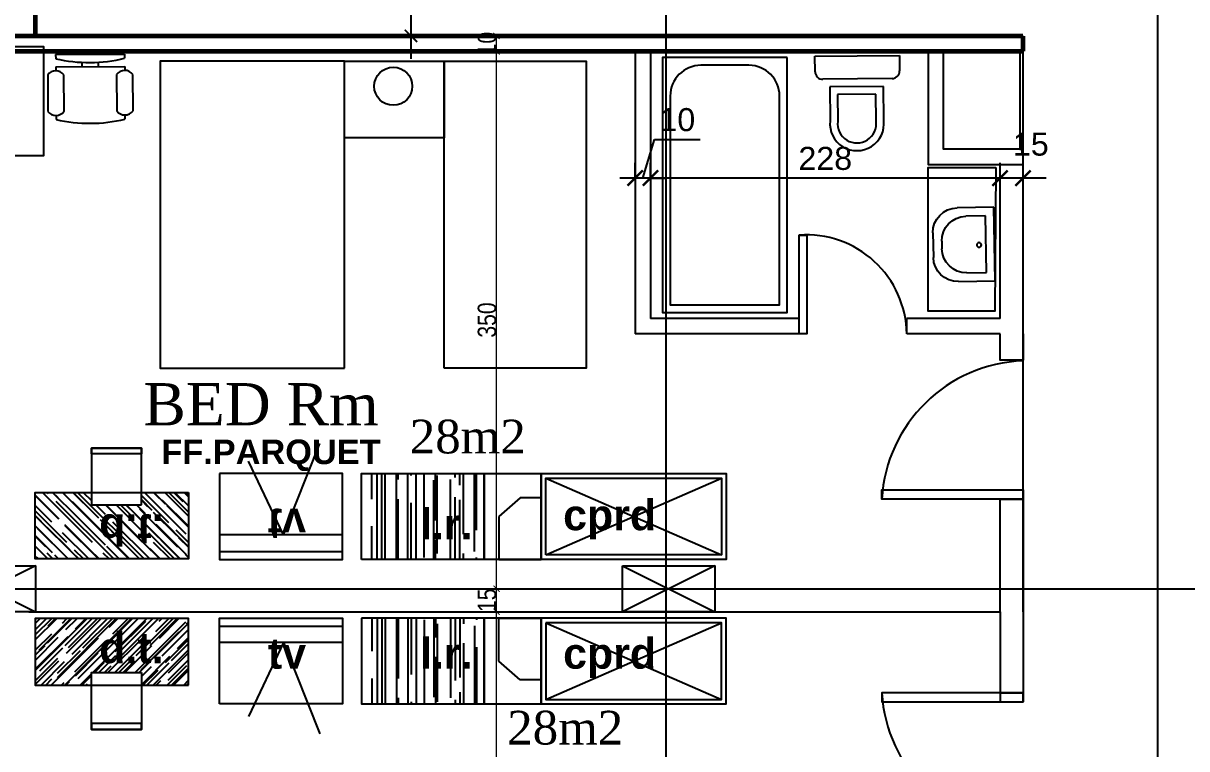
# Model space of a CAD drawing. Extents: x 250879 to 348495, y -51522 to -9360.
# Drawn here: x 283770 to 284528, y -22397 to -21925 of the extents above; entities that cross this region are included whole.
import ezdxf

# ---------------------------------------------------------------- set-up
doc = ezdxf.new("R2010")
doc.units = 0
doc.layers.get('0').update_dxf_attribs({"linetype": 'CONTINUOUS'})
doc.layers.get('DEFPOINTS').update_dxf_attribs({"color": 9, "linetype": 'CONTINUOUS'})
for name, color, linetype in [('AXIS', 1, 'CONTINUOUS'), ('col', 2, 'CONTINUOUS'), ('COLUMN', 5, 'CONTINUOUS'), ('DOOR', 4, 'CONTINUOUS'), ('FURNITURE', 4, 'CONTINUOUS'), ('HATCH', 8, 'CONTINUOUS'), ('TEXT', 3, 'CONTINUOUS'), ('WALL', 7, 'CONTINUOUS'), ('WALL1', 2, 'CONTINUOUS')]:
    doc.layers.add(name, color=color, linetype=linetype)
doc.layers.add('dimention', color=151, linetype='CONTINUOUS', lineweight=13)
doc.styles.get("Standard").update_dxf_attribs({"font": 'sanss___.ttf', "height": 15})
doc.styles.add('style2', font='romantic.ttf', dxfattribs={"height": 50})
doc.styles.add('STYLE4', font='arialbd.ttf', dxfattribs={"height": 0.2})
doc.styles.add('yon', font='ARIALN.TTF')
doc.dimstyles.new('CM', dxfattribs={"dimscale": 0, "dimtxt": 12, "dimasz": 0.4, "dimexe": 50, "dimexo": 1000, "dimgap": 0.03, "dimtad": 1, "dimdec": 0, "dimzin": 0, "dimdsep": 46, "dimtxsty": 'yon', "dimblk": 'Ar thick3', "dimcen": 3, "dimdle": 8, "dimse1": 1, "dimse2": 1, "dimclrd": 8, "dimclre": 8, "dimclrt": 30, "dimadec": 0, "dimazin": 0, "dimtfac": 1, "dimtdec": 0, "dimtix": 1, "dimtmove": 1, "dimatfit": 3, "dimfxl": 50, "dimtolj": 1, "dimtzin": 0, "dimlwd": 9, "dimarcsym": 0})
doc.dimstyles.get("Standard").update_dxf_attribs({"dimtxt": 15, "dimasz": 10, "dimexe": 10, "dimexo": 30, "dimgap": 5, "dimtad": 1, "dimdec": 0, "dimdsep": 46, "dimtxsty": 'Standard', "dimblk1": 'ARCHTICK', "dimblk2": 'ARCHTICK', "dimsah": 1, "dimcen": 2.5, "dimdle": 15, "dimclrd": 3, "dimclre": 3, "dimclrt": 3, "dimazin": 0, "dimtfac": 1, "dimtdec": 0, "dimtmove": 2, "dimatfit": 2, "dimldrblk": 'ARCHTICK', "dimfxl": 1.045499999999997, "dimfxlon": 1, "dimtolj": 1, "dimtzin": 0, "dimarcsym": 0})
doc.dimstyles.new('STANDARD$0', dxfattribs={"dimscale": 0, "dimtxt": 12, "dimasz": 8, "dimexe": 15, "dimexo": 0.0625, "dimgap": 2, "dimtad": 1, "dimdec": 0, "dimzin": 0, "dimdsep": 46, "dimtxsty": 'Standard', "dimblk1": 'ARCHTICK', "dimblk2": 'ARCHTICK', "dimsah": 1, "dimcen": 0.09, "dimdle": 15, "dimclrd": 3, "dimclre": 3, "dimclrt": 3, "dimazin": 0, "dimtfac": 1, "dimtdec": 0, "dimtofl": 0, "dimtmove": 1, "dimatfit": 3, "dimldrblk": 'ARCHTICK', "dimfxl": 1.045499999999997, "dimfxlon": 1, "dimtolj": 1, "dimtzin": 0, "dimarcsym": 0})

# ---------------------------------------------------------------- blocks, each defined once
blk = doc.blocks.new('COLUMN')
at = {"layer": 'AXIS'}
for p, q in [((236924.6994773077, -9644.256519553426), (236984.6994773077, -9674.256519553426)), ((236984.6994773077, -9644.256519553426), (236924.6994773077, -9674.256519553426))]:
    blk.add_line(p, q, dxfattribs=at)
at = {"layer": 'COLUMN'}
blk.add_lwpolyline([(236924.6994773077, -9644.256519553426), (236984.6994773077, -9644.256519553426), (236984.6994773077, -9674.256519553426), (236924.6994773077, -9674.256519553426)], close=True, dxfattribs=at)
blk = doc.blocks.new('_ARCHTICK')
at = {"color": 0, "linetype": 'ByBlock', "const_width": 0.15}
blk.add_lwpolyline([(-0.5, -0.5), (0.5, 0.5)], dxfattribs=at)
blk = doc.blocks.new('*D154')
at = {"layer": 'DEFPOINTS', "color": 0, "linetype": 'Continuous', "transparency": 16777216}
for p in [(284022.854599887, -21712.91525742906), (284022.854599887, -21932.83296429598), (284022.854599887, -21932.83296429598)]:
    blk.add_point(p, dxfattribs=at)
at = {"layer": 'WALL', "color": 3, "linetype": 'Continuous', "lineweight": -2, "transparency": 16777216}
for p, q in [((284022.854599887, -21697.91525742906), (284022.854599887, -21947.83296429598)), ((284022.854599887, -21712.91525742906), (284007.854599887, -21712.91525742906)), ((284022.854599887, -21932.83296429598), (284007.854599887, -21932.83296429598))]:
    blk.add_line(p, q, dxfattribs=at)
at = {"layer": 'WALL', "color": 3, "linetype": 'Continuous', "lineweight": -2, "transparency": 16777216, "xscale": 8, "yscale": 8, "zscale": 8}
for p, rotation in [((284022.854599887, -21712.91525742906), 90), ((284022.854599887, -21932.83296429598), 270)]:
    blk.add_blockref('_ARCHTICK', p, dxfattribs=dict(at, rotation=rotation))
at = {"layer": 'WALL', "color": 3, "linetype": 'Continuous', "transparency": 16777216, "insert": (284013.1282624385, -21822.87411086248), "char_height": 15, "attachment_point": 5, "rotation": 90}
blk.add_mtext('\\A1;220', dxfattribs=at)
blk = doc.blocks.new('HWB')
at = {"layer": 'FURNITURE'}
for p, q in [((-0.5999999999999979, 0), (0, 0)), ((-0.5999999999999979, -0.3), (-0.5999999999999979, 0)), ((0, 0), (0, -0.3)), ((-0.5300000000000012, -0.0700000000000001), (-0.0700000000000003, -0.0700000000000001)), ((-0.5299999999999976, -0.2299999999999999), (-0.5300000000000012, -0.0700000000000001)), ((-0.0700000000000003, -0.0700000000000001), (-0.0700000000000003, -0.23)), ((-0.2699999999999996, -0.43), (-0.3299999999999983, -0.4299999999999999)), ((-0.1999999999999993, -0.5), (-0.3999999999999986, -0.5))]:
    blk.add_line(p, q, dxfattribs=at)
blk.add_circle((-0.3057465459824762, -0.1263234344937352), 0.018766870451285, dxfattribs=at)
for centre, start, end in [((-0.3299999999999983, -0.2299999999999999), 180, 270), ((-0.2699999999999996, -0.23), 270, 0), ((-0.3999999999999986, -0.3), 180, 270), ((-0.1999999999999993, -0.3), 270, 0)]:
    blk.add_arc(centre, 0.2, start, end, dxfattribs=at)
blk = doc.blocks.new('WC')
at = {"layer": 'FURNITURE'}
for p, q in [((0, 0), (0.5500000000000007, 0)), ((3.6e-15, -0.1), (0, 0)), ((0.5500000000000007, 0), (0.5500000000000043, -0.1)), ((0.5000000000000036, -0.15), (0.0500000000000043, -0.15)), ((0.0936863190779427, -0.2), (0.0936863190779427, -0.4221003212595088)), ((0.4436863190779441, -0.2), (0.0936863190779427, -0.2)), ((0.4436863190779441, -0.4221003212595664), (0.4436863190779441, -0.2)), ((0.1436863190779434, -0.25), (0.1436863190779398, -0.424999999999541)), ((0.3936863190779469, -0.25), (0.1436863190779434, -0.25)), ((0.3936863190779505, -0.4249999999996228), (0.3936863190779469, -0.25))]:
    blk.add_line(p, q, dxfattribs=at)
for centre, radius, start, end in [((0.0500000000000043, -0.1), 0.05, 180, 270), ((0.5000000000000036, -0.1), 0.05, 270, 0), ((0.2686863190779398, -0.440885276755189), 0.1760053253540855, 173.8731819763697, 6.126818023611337), ((0.2686863190779398, -0.440885276755189), 0.1260053253540855, 172.7575472510479, 7.242452748914515)]:
    blk.add_arc(centre, radius, start, end, dxfattribs=at)
blk = doc.blocks.new('*D155')
at = {"layer": 'DEFPOINTS', "color": 0, "linetype": 'ByBlock', "ltscale": 3, "transparency": 16777216}
for p in [(284406.3278670262, -22025.40338514934), (284406.3278670262, -22042.99915666235), (284421.3278670262, -22041.02906660226)]:
    blk.add_point(p, dxfattribs=at)
at = {"layer": 'WALL1', "color": 3, "linetype": 'ByBlock', "lineweight": -2, "ltscale": 3, "transparency": 16777216}
for p, q in [((284406.3278670262, -22025.40338514934), (284406.3278670262, -22015.40338514934)), ((284421.3278670262, -22025.40338514934), (284421.3278670262, -22015.40338514934)), ((284436.3278670262, -22025.40338514934), (284391.3278670262, -22025.40338514934))]:
    blk.add_line(p, q, dxfattribs=at)
at = {"layer": 'WALL1', "color": 3, "linetype": 'ByBlock', "lineweight": -2, "ltscale": 3, "transparency": 16777216, "xscale": 10, "yscale": 10, "zscale": 10, "rotation": 180}
blk.add_blockref('_ARCHTICK', (284406.3278670262, -22025.40338514934), dxfattribs=at)
at = {"layer": 'WALL1', "color": 3, "linetype": 'ByBlock', "lineweight": -2, "ltscale": 3, "transparency": 16777216, "xscale": 10, "yscale": 10, "zscale": 10}
blk.add_blockref('_ARCHTICK', (284421.3278670262, -22025.40338514934), dxfattribs=at)
at = {"layer": 'WALL1', "color": 3, "linetype": 'ByBlock', "ltscale": 3, "transparency": 16777216, "insert": (284426.3957682608, -22003.38514472372), "char_height": 15, "attachment_point": 5}
blk.add_mtext('\\A1;15', dxfattribs=at)
blk = doc.blocks.new('*D156')
at = {"layer": 'DEFPOINTS', "color": 0, "linetype": 'ByBlock', "ltscale": 3, "transparency": 16777216}
for p in [(284178.8047451787, -22025.40338514934), (284178.8047451787, -22048.09060700479), (284406.3278670262, -22042.99915666235)]:
    blk.add_point(p, dxfattribs=at)
at = {"layer": 'WALL1', "color": 3, "linetype": 'ByBlock', "lineweight": -2, "ltscale": 3, "transparency": 16777216}
for p, q in [((284178.8047451787, -22025.40338514934), (284178.8047451787, -22015.40338514934)), ((284406.3278670262, -22025.40338514934), (284406.3278670262, -22015.40338514934)), ((284421.3278670262, -22025.40338514934), (284163.8047451787, -22025.40338514934))]:
    blk.add_line(p, q, dxfattribs=at)
at = {"layer": 'WALL1', "color": 3, "linetype": 'ByBlock', "lineweight": -2, "ltscale": 3, "transparency": 16777216, "xscale": 10, "yscale": 10, "zscale": 10, "rotation": 180}
blk.add_blockref('_ARCHTICK', (284178.8047451787, -22025.40338514934), dxfattribs=at)
at = {"layer": 'WALL1', "color": 3, "linetype": 'ByBlock', "lineweight": -2, "ltscale": 3, "transparency": 16777216, "xscale": 10, "yscale": 10, "zscale": 10}
blk.add_blockref('_ARCHTICK', (284406.3278670262, -22025.40338514934), dxfattribs=at)
at = {"layer": 'WALL1', "color": 3, "linetype": 'ByBlock', "ltscale": 3, "transparency": 16777216, "insert": (284292.5663061024, -22012.67704770078), "char_height": 15, "attachment_point": 5}
blk.add_mtext('\\A1;228', dxfattribs=at)
blk = doc.blocks.new('*D157')
at = {"layer": 'DEFPOINTS', "color": 0, "linetype": 'ByBlock', "ltscale": 3, "transparency": 16777216}
for p in [(284168.8047451787, -22025.40338514934), (284168.8047451787, -22048.09060700479), (284178.8047451787, -22048.09060700479)]:
    blk.add_point(p, dxfattribs=at)
at = {"layer": 'WALL1', "color": 3, "linetype": 'ByBlock', "lineweight": -2, "ltscale": 3, "transparency": 16777216}
for p, q in [((284173.8047451787, -22025.40338514934), (284181.3726464132, -22000.17704770078)), ((284181.3726464132, -22000.17704770078), (284211.1463089646, -22000.17704770078)), ((284168.8047451787, -22025.40338514934), (284168.8047451787, -22015.40338514934)), ((284178.8047451787, -22025.40338514934), (284178.8047451787, -22015.40338514934)), ((284168.8047451787, -22025.40338514934), (284158.8047451787, -22025.40338514934)), ((284178.8047451787, -22025.40338514934), (284168.8047451787, -22025.40338514934)), ((284178.8047451787, -22025.40338514934), (284168.8047451787, -22025.40338514934)), ((284178.8047451787, -22025.40338514934), (284188.8047451787, -22025.40338514934))]:
    blk.add_line(p, q, dxfattribs=at)
at = {"layer": 'WALL1', "color": 3, "linetype": 'ByBlock', "lineweight": -2, "ltscale": 3, "transparency": 16777216, "xscale": 10, "yscale": 10, "zscale": 10}
blk.add_blockref('_ARCHTICK', (284168.8047451787, -22025.40338514934), dxfattribs=at)
at = {"layer": 'WALL1', "color": 3, "linetype": 'ByBlock', "lineweight": -2, "ltscale": 3, "transparency": 16777216, "xscale": 10, "yscale": 10, "zscale": 10, "rotation": 180}
blk.add_blockref('_ARCHTICK', (284178.8047451787, -22025.40338514934), dxfattribs=at)
at = {"layer": 'WALL1', "color": 3, "linetype": 'ByBlock', "ltscale": 3, "transparency": 16777216, "insert": (284196.2594776889, -21987.45071025223), "char_height": 15, "attachment_point": 5}
blk.add_mtext('\\A1;10', dxfattribs=at)
blk = doc.blocks.new('tv2')
at = {"layer": 'DOOR'}
for q in [(-170830.8730901755, 60583.73463006303), (-170842.3162486595, 60537.49184714095)]:
    blk.add_line((-170890.4001446274, 60560.21010012861), q, dxfattribs=at)
for points in [[(-170850.3606211175, 60518.61279800006), (-170906.279004103, 60518.61279800006), (-170906.279004103, 60598.6127980001), (-170850.3606211175, 60598.6127980001)], [(-170901.0948326223, 60598.6127980001), (-170890.4001446274, 60598.6127980001), (-170890.4001446274, 60518.61279800006), (-170901.0948326223, 60518.61279800006)]]:
    blk.add_lwpolyline(points, close=True, dxfattribs=at)
at = {"layer": 'DOOR', "insert": (-170893.3259446069, 60550.01146058366), "char_height": 20, "width": 203.81837, "attachment_point": 1, "rotation": 90, "style": 'STYLE4'}
blk.add_mtext('tv', dxfattribs=at)
blk = doc.blocks.new('dt')
at = {"layer": 'DOOR'}
h = blk.add_hatch(dxfattribs=at)
h.set_pattern_fill('AR-RROOF', color=256, scale=7, angle=135, style=0)
h.set_pattern_definition([(135, (-170902.4103645292, 60623.41110139574), (-15.83919189857866, 5.939696961967001), [105, -14, 35, -7]), (135, (-170911.4684023963, 60627.51939179443), (-1.633416664540926, -11.53291160115259), [21, -2.31, 42, -5.25]), (135, (-170909.0925236115, 60621.67868978184), (-29.05501763895524, 22.42235603142542), [56, -9.799999999999997, 28, -7])])
h.paths.add_polyline_path([(-170859.0547791331, 60723.16194796302), (-170902.4103645292, 60723.16194796302), (-170902.4103645292, 60623.41110139574), (-170859.0547791331, 60623.41110139574), (-170859.0547791331, 60659.94951916576), (-170867.2211337512, 60659.94951916576), (-170867.2211337512, 60692.50292349419), (-170859.0547791331, 60692.50292349418)])
h.paths.add_polyline_path([(-170898.325944607, 60660.07543142285), (-170898.325944607, 60705.13460302048), (-170867.675057033, 60705.13460302048), (-170867.675057033, 60660.07543142285)], flags=24)
for points in [[(-170859.0547791331, 60723.16194796302), (-170902.4103645292, 60723.16194796302), (-170902.4103645292, 60623.41110139572), (-170859.0547791331, 60623.41110139572)], [(-170867.2211337512, 60692.50292349418), (-170830.1494684928, 60692.50292349418), (-170830.1494684928, 60659.94951916573), (-170867.2211337512, 60659.94951916576)], [(-170830.1494684928, 60692.50292349418), (-170833.9485897324, 60692.50292349418), (-170833.9485897324, 60659.94951916573), (-170830.1494684928, 60659.94951916573)]]:
    blk.add_lwpolyline(points, close=True, dxfattribs=at)
at = {"layer": 'DOOR', "insert": (-170893.3259446069, 60665.07543142285), "char_height": 20, "width": 203.81837, "attachment_point": 1, "rotation": 90, "style": 'STYLE4'}
blk.add_mtext('d.t.', dxfattribs=at)
blk = doc.blocks.new('cp')
at = {"layer": 'DOOR'}
blk.add_line((286410.025166639, -20595.13919388858), (286397.7840280083, -20608.89759618926), dxfattribs=at)
blk.add_lwpolyline([(286425.760688785, -20581.38079158789), (286369.8423057997, -20581.38079158789), (286369.8423057997, -20618.63079219078), (286425.760688785, -20618.63079219078)], close=True, dxfattribs=at)
blk.add_lwpolyline([(286397.7840280083, -20608.89759618926), (286369.8423057997, -20608.89759618926), (286369.8423057997, -20581.38079158789), (286410.025166639, -20581.38079158789), (286410.025166639, -20595.13919388858)], dxfattribs=at)
blk = doc.blocks.new('Chair - Desk')
at = {"linetype": 'Continuous'}
for p, q in [((-8.5, 0), (-8.5, -1)), ((-8.5, 0), (8.5, 0)), ((8.5, 0), (8.5, -1)), ((-2, -3), (-2, -1.93549999999999)), ((2, -1.957599999999985), (2, -3)), ((-10.5, -5), (-10.5, -14)), ((-8.5, -3), (-8.5, -4)), ((-8.5, -3), (8.5, -3)), ((-6.5, -14), (-6.5, -5)), ((6.5, -5), (6.5, -14)), ((8.5, -3), (8.5, -4)), ((10.5, -14), (10.5, -5)), ((-8.5, -15), (-8.5, -16)), ((8.5, -15), (8.5, -16))]:
    blk.add_line(p, q, dxfattribs=at)
for centre, radius, start, end in [((0, 34.625), 36.62500000000001, 256.5803000000073, 283.4196999999925), ((-8.5, -6.5), 2.500000000004026, 36.86990000005867, 143.1300999999429), ((8.5, -6.5), 2.500000000004026, 36.86990000005867, 143.1300999999429), ((-8.5, -12.5), 2.500000000004117, 216.8699000000571, 323.1300999999414), ((8.5, -12.5), 2.500000000004117, 216.8699000000571, 323.1300999999414), ((0, 19.625), 36.62500000000001, 256.5803000000073, 283.4196999999925)]:
    blk.add_arc(centre, radius, start, end, dxfattribs=at)
blk = doc.blocks.new('Ar thick3')
at = {"layer": 'dimention'}
blk.add_line((0, 16.22270537386066), (0, -16.22270537385884), dxfattribs=at)
at = {"layer": 'dimention', "const_width": 1.5}
blk.add_lwpolyline([(-5, -5.099295543877815), (5, 4.900704456122184)], dxfattribs=at)
blk = doc.blocks.new('*D1596')
at = {"layer": 'DEFPOINTS', "color": 0, "linetype": 'Continuous', "transparency": 16777216}
for p in [(284078.5503173784, -22307.83296429612), (284078.5503173784, -22307.83296429612), (284078.5503173784, -22677.99755056208)]:
    blk.add_point(p, dxfattribs=at)
at = {"layer": 'WALL', "color": 8, "linetype": 'Continuous', "lineweight": 9, "transparency": 16777216}
blk.add_line((284078.5503173784, -22677.59755056208), (284078.5503173784, -22308.23296429612), dxfattribs=at)
at = {"layer": 'WALL', "color": 8, "linetype": 'Continuous', "lineweight": 9, "transparency": 16777216, "xscale": 0.4, "yscale": 0.4, "zscale": 0.4}
for p, rotation in [((284078.5503173784, -22307.83296429612), 90), ((284078.5503173784, -22677.99755056208), 270)]:
    blk.add_blockref('Ar thick3', p, dxfattribs=dict(at, rotation=rotation))
at = {"layer": 'WALL', "color": 30, "linetype": 'Continuous', "transparency": 16777216, "insert": (284072.3934415257, -22492.91525742906), "char_height": 12, "attachment_point": 5, "rotation": 90, "style": 'yon'}
blk.add_mtext('\\A1;370', dxfattribs=at)
blk = doc.blocks.new('*D1597')
at = {"layer": 'DEFPOINTS', "color": 0, "linetype": 'Continuous', "transparency": 16777216}
for p in [(284078.5503173784, -22292.83296429612), (284078.5503173784, -22292.83296429612), (284078.5503173784, -22307.83296429612)]:
    blk.add_point(p, dxfattribs=at)
at = {"layer": 'WALL', "color": 8, "linetype": 'Continuous', "lineweight": 9, "transparency": 16777216}
blk.add_line((284078.5503173784, -22307.43296429612), (284078.5503173784, -22293.23296429612), dxfattribs=at)
at = {"layer": 'WALL', "color": 8, "linetype": 'Continuous', "lineweight": 9, "transparency": 16777216, "xscale": 0.4, "yscale": 0.4, "zscale": 0.4}
for p, rotation in [((284078.5503173784, -22292.83296429612), 90), ((284078.5503173784, -22307.83296429612), 270)]:
    blk.add_blockref('Ar thick3', p, dxfattribs=dict(at, rotation=rotation))
at = {"layer": 'WALL', "color": 30, "linetype": 'Continuous', "transparency": 16777216, "insert": (284072.3934415257, -22300.33296429607), "char_height": 12, "attachment_point": 5, "rotation": 90, "style": 'yon'}
blk.add_mtext('\\A1;15', dxfattribs=at)
blk = doc.blocks.new('*D1598')
at = {"layer": 'DEFPOINTS', "color": 0, "linetype": 'Continuous', "transparency": 16777216}
for p in [(284046.3278670261, -21942.83296429598), (284078.5503173784, -21942.83296429598), (284078.5503173784, -22292.83296429612)]:
    blk.add_point(p, dxfattribs=at)
at = {"layer": 'WALL', "color": 8, "linetype": 'Continuous', "lineweight": 9, "transparency": 16777216}
blk.add_line((284078.5503173784, -22292.43296429612), (284078.5503173784, -21943.23296429598), dxfattribs=at)
at = {"layer": 'WALL', "color": 8, "linetype": 'Continuous', "lineweight": 9, "transparency": 16777216, "xscale": 0.4, "yscale": 0.4, "zscale": 0.4}
for p, rotation in [((284078.5503173784, -21942.83296429598), 90), ((284078.5503173784, -22292.83296429612), 270)]:
    blk.add_blockref('Ar thick3', p, dxfattribs=dict(at, rotation=rotation))
at = {"layer": 'WALL', "color": 30, "linetype": 'Continuous', "transparency": 16777216, "insert": (284072.3934415257, -22117.83296429601), "char_height": 12, "attachment_point": 5, "rotation": 90, "style": 'yon'}
blk.add_mtext('\\A1;350', dxfattribs=at)
blk = doc.blocks.new('*D1599')
at = {"layer": 'DEFPOINTS', "color": 0, "linetype": 'Continuous', "transparency": 16777216}
for p in [(284052.3551521103, -21932.83296429598), (284078.5503173784, -21932.83296429598), (284046.3278670261, -21942.83296429598)]:
    blk.add_point(p, dxfattribs=at)
at = {"layer": 'WALL', "color": 8, "linetype": 'Continuous', "lineweight": 9, "transparency": 16777216}
for p, q in [((284078.5503173784, -21932.43296429598), (284078.5503173784, -21932.03296429598)), ((284078.5503173784, -21942.83296429598), (284078.5503173784, -21932.83296429598)), ((284078.5503173784, -21943.23296429598), (284078.5503173784, -21943.63296429598))]:
    blk.add_line(p, q, dxfattribs=at)
at = {"layer": 'WALL', "color": 8, "linetype": 'Continuous', "lineweight": 9, "transparency": 16777216, "xscale": 0.4, "yscale": 0.4, "zscale": 0.4}
for p, rotation in [((284078.5503173784, -21932.83296429598), 270), ((284078.5503173784, -21942.83296429598), 90)]:
    blk.add_blockref('Ar thick3', p, dxfattribs=dict(at, rotation=rotation))
at = {"layer": 'WALL', "color": 30, "linetype": 'Continuous', "transparency": 16777216, "insert": (284072.3934415257, -21937.83296429594), "char_height": 12, "attachment_point": 5, "rotation": 90, "style": 'yon'}
blk.add_mtext('\\A1;10', dxfattribs=at)

msp = doc.modelspace()

# ---------------------------------------------------------------- hatches: boundary and pattern name
at = {"layer": 'AXIS'}
h = msp.add_hatch(dxfattribs=at)
h.set_pattern_fill('AR-RROOF', color=256, scale=0.5, angle=-90.00000000000001, style=0)
h.set_pattern_definition([(90, (304689.0451991985, -308643.5489245759), (12.69999999999999, 27.94), [190.5, -25.4, 63.5, -12.7]), (90, (304695.3951991985, -308626.6579245758), (16.891, -12.7), [38.1, -4.191, 76.2, -9.525]), (90, (304699.8401991985, -308637.1989245759), (8.508999999999988, 66.04), [101.6, -17.78, 50.8, -12.7])])
h.paths.add_polyline_path([(284070.4144070077, -22217.78823579088), (284070.4144070077, -22273.70661877622), (283990.7284345584, -22273.70661877622), (283990.7284345584, -22217.78823579088)])
h = msp.add_hatch(dxfattribs=at)
h.set_pattern_fill('AR-RROOF', color=256, scale=0.5, angle=-90.00000000000001, style=0)
h.set_pattern_definition([(270, (304689.0451991985, 264057.8829959836), (12.69999999999999, -27.94), [190.5, -25.4, 63.5, -12.7]), (270, (304695.3951991985, 264040.9919959836), (16.891, 12.7), [38.1, -4.191, 76.2, -9.525]), (270, (304699.8401991985, 264051.5329959837), (8.508999999999988, -66.04), [101.6, -17.78, 50.8, -12.7])])
h.paths.add_polyline_path([(284070.4144070077, -22367.87769280135), (284070.4144070077, -22311.95930981601), (283990.7284345584, -22311.95930981601), (283990.7284345584, -22367.87769280135)])

# ---------------------------------------------------------------- linework, layer by layer
for p, q in [((284188.8047451786, -19817.07691913157), (284188.8047451786, -23531.69156735711)), ((284508.9642068179, -23682.84522527471), (284508.9642068179, -19814.9006508647)), ((283384.9780852359, -22292.8329642961), (285730.3453725743, -22292.8329642961))]:
    msp.add_line(p, q, dxfattribs=at)
at = {"layer": 'DOOR'}
for p, q in [((284110.6644076106, -22220.788235791), (284225.0574109679, -22270.70661877622)), ((284110.6644076106, -22270.70661877622), (284225.0574109679, -22220.788235791)), ((284110.6644076106, -22364.87769280124), (284225.0574109679, -22314.95930981601)), ((284110.6644076106, -22314.95930981601), (284225.0574109679, -22364.87769280124))]:
    msp.add_line(p, q, dxfattribs=at)
for points in [[(283990.7284345584, -22273.70661877622), (283990.7284345584, -22217.78823579088), (284070.4144070077, -22217.78823579088), (284070.4144070077, -22273.70661877622)], [(284107.6644076106, -22273.70661877622), (284107.6644076106, -22217.78823579088), (284228.0574109679, -22217.78823579088), (284228.0574109679, -22273.70661877622)], [(284110.6644076106, -22270.70661877622), (284110.6644076106, -22220.788235791), (284225.0574109679, -22220.788235791), (284225.0574109679, -22270.70661877622)], [(283990.7284345584, -22311.95930981601), (283990.7284345584, -22367.87769280135), (284070.4144070077, -22367.87769280135), (284070.4144070077, -22311.95930981601)], [(284107.6644076106, -22311.95930981601), (284107.6644076106, -22367.87769280135), (284228.0574109679, -22367.87769280135), (284228.0574109679, -22311.95930981601)], [(284110.6644076106, -22314.95930981601), (284110.6644076106, -22364.87769280124), (284225.0574109679, -22364.87769280124), (284225.0574109679, -22314.95930981601)]]:
    msp.add_lwpolyline(points, close=True, dxfattribs=at)
at = {"layer": 'FURNITURE'}
for p, q in [((284406.3278670262, -22126.87685968642), (284401.327867026, -22126.87685968642)), ((284406.3278670262, -22126.87685968642), (284401.327867026, -22126.87685968642)), ((284406.3278670262, -22126.87685968642), (284401.327867026, -22126.87685968642)), ((284421.3278670259, -22234.45463430279), (284329.3645160738, -22234.45463430279)), ((284421.3278670261, -22360.55093340276), (284329.364516074, -22360.55093340276))]:
    msp.add_line(p, q, dxfattribs=at)
for points in [[(284421.3278670261, -22006.60963372659), (284421.3278670261, -21932.83296429579)], [(284419.3278670261, -21942.83296429579), (284419.3278670261, -22006.60963372659), (284421.3278670261, -22006.60963372659)]]:
    msp.add_lwpolyline(points, dxfattribs=at)
for points in [[(283709.0147210665, -22010.70123207749), (283783.9561489519, -22010.70123207749), (283783.9561489519, -21939.82596639159), (283709.0147210665, -21939.82596639159)], [(284267.8476968496, -21946.97676143263), (284186.6397719001, -21946.97676143263), (284186.6397719001, -22112.98293756507), (284267.8476968496, -22112.98293756507)]]:
    msp.add_lwpolyline(points, close=True, dxfattribs=at)
at = {"layer": 'FURNITURE', "linetype": 'Continuous'}
for points in [[(283979.4968751427, -22149.23655234216), (283979.4968751427, -21949.23655234216), (283859.4968751427, -21949.23655234216), (283859.4968751427, -22149.23655234216), (283979.4968751427, -22149.23655234216)], [(283979.4968751427, -21949.23655234216), (284044.4968751427, -21949.23655234216), (284044.4968751427, -21999.23655234216), (283979.4968751427, -21999.23655234216), (283979.4968751427, -21949.23655234216)], [(284044.4968751427, -22149.23655234216), (284044.4968751427, -21949.23655234216), (284136.9052498737, -21949.23655234216), (284136.9052498737, -22149.23655234216), (284044.4968751427, -22149.23655234216)]]:
    msp.add_lwpolyline(points, dxfattribs=at)
at = {"layer": 'FURNITURE'}
msp.add_lwpolyline([(284242.8476968496, -21951.97676143263), (284211.6397719001, -21951.97676143263, 0.414213562373095), (284191.6397719001, -21971.97676143263), (284191.6397719001, -22107.98293756507), (284262.8476968496, -22107.98293756507), (284262.8476968496, -21971.97676143263, 0.414213562373095)], format="xyb", close=True, dxfattribs=at)
at = {"layer": 'FURNITURE', "linetype": 'Continuous'}
msp.add_lwpolyline([(284403.5076674133, -22018.44548479881), (284402.8600338164, -22111.99018940493), (284359.6571742722, -22111.99018940493), (284359.5017537969, -22018.44548479884)], close=True, dxfattribs=at)
at = {"layer": 'FURNITURE', "linetype": 'Continuous', "flags": 128}
msp.add_lwpolyline([(284275.5987658101, -22126.87685968642), (284275.5987658101, -22062.57154261583), (284280.5987658101, -22062.57154261583), (284280.5987658101, -22126.87685968642), (284275.5987658101, -22126.87685968642)], dxfattribs=at)
at = {"layer": 'FURNITURE', "flags": 128}
for points in [[(284421.327867026, -22234.45463430279), (284329.3645160738, -22234.45463430279), (284329.3645160738, -22228.45463430276), (284421.3278670259, -22228.45463430279), (284421.3278670259, -22234.45463430279)], [(284421.3278670261, -22360.55093340276), (284329.364516074, -22360.55093340276), (284329.364516074, -22366.55093340279), (284421.3278670261, -22366.55093340276), (284421.3278670261, -22360.55093340276)]]:
    msp.add_lwpolyline(points, dxfattribs=at)
at = {"layer": 'FURNITURE', "linetype": 'Continuous'}
for centre in [(284280.2674874733, -22127.74152507234), (284280.2674874733, -22127.74152507234), (284280.2674874732, -22127.74152507234)]:
    msp.add_arc(centre, 65.33700004860707, 0.7582705585441697, 94.09762019348399, dxfattribs=at)
at = {"layer": 'FURNITURE'}
for centre, start, end in [((284424.8087351744, -22239.99620383981), 92.08653554906097, 176.6770906690321), ((284424.8087351746, -22355.00936386574), 183.3229093310961, 267.9134644492704)]:
    msp.add_arc(centre, 95.6049577828679, start, end, dxfattribs=at)
at = {"layer": 'HATCH', "linetype": 'ByBlock', "ltscale": 3}
for p, q in [((284421.327867026, -22307.8329642961), (284421.327867026, -22126.8768596864)), ((283778.3278670261, -22292.83296429612), (284190.6005466097, -22292.8329642961))]:
    msp.add_line(p, q, dxfattribs=at)
at = {"layer": 'HATCH', "color": 2, "linetype": 'ByBlock', "ltscale": 3}
msp.add_circle((284011.3417838749, -21965.60127874668), 12.39140320860242, dxfattribs=at)
at = {"layer": 'WALL', "ltscale": 3}
for p, q in [((284421.3278670262, -22126.8768596864), (284421.3278670262, -21932.83296429579)), ((284421.3278670262, -22111.87685968642), (284421.3278670262, -21932.83296429579)), ((284168.8047451787, -21942.83296429592), (284168.8047451787, -22126.87685968642)), ((284178.8047451787, -21942.83296429591), (284178.8047451787, -22116.87685968645)), ((284406.3278670262, -22116.87685968642), (284406.3278670262, -22016.60963372659)), ((284406.3278670262, -22116.87685968642), (284406.3278670262, -22018.44548479881)), ((284275.59876581, -22126.8768596864), (284275.59876581, -22111.8768596864)), ((284275.59876581, -22126.8768596864), (284275.59876581, -22111.8768596864)), ((284275.59876581, -22126.8768596864), (284275.59876581, -22111.8768596864)), ((284275.5987658101, -22116.87685968642), (284178.8047451787, -22116.87685968645)), ((284406.3278670262, -22116.87685968642), (284345.59876581, -22116.87685968642)), ((284275.5987658101, -22126.87685968642), (284168.8047451787, -22126.87685968642)), ((284406.3278670263, -22126.87685968642), (284345.59876581, -22126.87685968642)), ((284421.3278670261, -22292.83296429613), (284421.3278670262, -22216.87685968642)), ((284406.3278670261, -22292.83296429613), (284406.3278670262, -22234.45463430279)), ((284406.3278670261, -22234.45463430279), (284421.3278670259, -22234.45463430279)), ((283778.3278670261, -22292.83296429612), (284163.8047451786, -22292.83296429612)), ((283778.3278670261, -22292.83296429612), (284160.6005466097, -22292.83296429612)), ((284220.6005466097, -22292.83296429612), (284406.3278670261, -22292.83296429612)), ((284421.3278670261, -22292.83296429612), (284421.3278670261, -22366.55093340276)), ((284421.3278670261, -22292.83296429612), (284421.3278670261, -22366.55093340276)), ((283774.0551874426, -22307.83296429612), (284406.3278670262, -22307.83296429612)), ((284406.3278670261, -22307.83296429612), (284406.3278670261, -22366.55093340277)), ((284406.3278670261, -22307.83296429612), (284406.3278670261, -22366.55093340277)), ((284406.3278670264, -22360.55093340276), (284421.3278670261, -22360.55093340276))]:
    msp.add_line(p, q, dxfattribs=at)
at = {"layer": 'WALL', "linetype": 'Continuous'}
for p, q in [((284345.59876581, -22126.87685968642), (284345.59876581, -22116.87685968642)), ((284406.3278670262, -22126.87685968642), (284401.327867026, -22126.87685968642)), ((284406.3278670262, -22126.87685968642), (284401.327867026, -22126.87685968642)), ((284406.3278670262, -22126.87685968642), (284401.327867026, -22126.87685968642)), ((284406.3278670262, -22126.87685968642), (284401.327867026, -22126.87685968642))]:
    msp.add_line(p, q, dxfattribs=at)
at = {"layer": 'WALL', "linetype": 'Continuous', "ltscale": 3}
for p, q in [((284421.3278670262, -22292.83296429612), (284421.3278670262, -22307.83296429612)), ((284421.3278670262, -22292.8329642961), (284421.3278670262, -22366.55093340276)), ((284406.3278670261, -22307.83296429612), (284406.3278670262, -22366.55093340277))]:
    msp.add_line(p, q, dxfattribs=at)
at = {"layer": 'WALL', "linetype": 'Continuous', "const_width": 3}
for points in [[(283778.3278670263, -21907.8329642961), (283778.3278670263, -21932.8329642961)], [(283671.3278670261, -21932.83296429618), (284421.3278670262, -21932.83296429579)], [(284421.3278670261, -21932.83296429579), (284421.3278670261, -21942.83296429579)], [(283671.3278670261, -21942.83296429618), (284421.3278670262, -21942.83296429579)]]:
    msp.add_lwpolyline(points, dxfattribs=at)
at = {"layer": 'WALL', "ltscale": 3}
msp.add_lwpolyline([(284359.5298555527, -21942.83296429582), (284359.5298555527, -22016.60963372659), (284421.3278670261, -22016.60963372659), (284421.3278670261, -22006.60963372659), (284369.5017537969, -22006.60963372659), (284369.5017537969, -21942.83296429581)], dxfattribs=at)
at = {"layer": 'WALL', "linetype": 'Continuous'}
for points in [[(284421.327867026, -22126.87685968642), (284421.327867026, -22144.03737966216), (284406.3278670261, -22144.03737966216), (284406.3278670261, -22126.87685968642)], [(284406.3278670262, -22307.83296429612), (284406.3278670261, -22234.45463430279), (284421.327867026, -22234.45463430279), (284421.3278670262, -22307.83296429612)]]:
    msp.add_lwpolyline(points, dxfattribs=at)

# ---------------------------------------------------------------- block references
at = {"layer": 'col', "xscale": -1, "rotation": 270}
for name, p in [('tv2', (223379.6992199522, 148632.5723853266)), ('dt', (223154.8359084931, 148628.9582756073))]:
    msp.add_blockref(name, p, dxfattribs=at)
at = {"layer": 'col', "rotation": 270}
for name, p in [('dt', (223154.8359084931, -193214.6242041995)), ('tv2', (223379.6992199522, -193218.2383139188))]:
    msp.add_blockref(name, p, dxfattribs=at)
at = {"layer": 'FURNITURE'}
for name, p, xscale, yscale, zscale, rotation in [('Chair - Desk', (283813.9864176958, -21944.86054292656), 2.640000000006175, 2.640000000006175, 2.640000000006175, 0.356231315168495), ('WC', (284285.8822433748, -21946.11019996789), 99.99999999999223, 99.99999999999223, 99.99999999999223, 0.5476615298056213), ('HWB', (284402.3226388416, -22044.30946372473), -79.99999999999659, 80, 80, 271.1202653578057)]:
    msp.add_blockref(name, p, dxfattribs=dict(at, xscale=xscale, yscale=yscale, zscale=zscale, rotation=rotation))
at = {"layer": 'WALL', "linetype": 'Continuous', "xscale": -1, "rotation": 270}
msp.add_blockref('cp', (304689.0451991985, -308643.5489245759), dxfattribs=at)
at = {"layer": 'WALL', "linetype": 'Continuous'}
for p in [(46793.62838971848, -12633.57644474268), (47235.901069302, -12633.57644474268)]:
    msp.add_blockref('COLUMN', p, dxfattribs=at)
at = {"layer": 'WALL', "linetype": 'Continuous', "rotation": 270}
msp.add_blockref('cp', (304689.0451991985, 264057.8829959836), dxfattribs=at)

# ---------------------------------------------------------------- texts
at = {"layer": 'DOOR', "char_height": 20, "width": 203.81837, "style": 'STYLE4'}
for s, insert, attachment_point in [('cprd', (284182.4516360612, -22260.75355928027), 9), ('l.r.', (284062.8863542029, -22260.75355928027), 9), ('l.r.', (284062.8863542029, -22324.91236931196), 3), ('cprd', (284182.4516360612, -22324.91236931196), 3)]:
    msp.add_mtext(s, dxfattribs=dict(at, insert=insert, attachment_point=attachment_point))
at = {"layer": 'TEXT'}
for s, insert, char_height, width, attachment_point, style in [('BED Rm', (284001.7847101522, -22186.49287780578), 27.44, 455.7181, 9, 'style2'), ('28m2', (284097.6000605555, -22182.74478411442), 21.952, 364.57448, 3, 'style2'), ('FF.PARQUET', (283860.3115333528, -22216.24376253475), 16, 173.1975406105419, 7, 'STYLE4'), ('28m2', (284161.0512534276, -22394.59904071626), 21.952, 364.57448, 9, 'style2')]:
    msp.add_mtext(s, dxfattribs=dict(at, insert=insert, char_height=char_height, width=width, attachment_point=attachment_point, style=style))

# ---------------------------------------------------------------- dimensions: what is measured, and where the dimension line sits
at = {"layer": 'WALL', "linetype": 'Continuous'}
for base, p1, p2, dimstyle, picture, middle in [((284022.854599887, -21932.83296429598), (284022.854599887, -21712.91525742906), (284022.854599887, -21932.83296429598), 'STANDARD$0', '*D154', (284013.1282624385, -21822.87411086248)), ((284078.5503173784, -21932.83296429598), (284046.3278670261, -21942.83296429598), (284052.3551521103, -21932.83296429598), 'CM', '*D1599', (284072.3934415257, -21937.83296429594)), ((284078.5503173784, -21942.83296429598), (284078.5503173784, -22292.83296429612), (284046.3278670261, -21942.83296429598), 'CM', '*D1598', (284072.3934415257, -22117.83296429601)), ((284078.5503173784, -22292.83296429612), (284078.5503173784, -22307.83296429612), (284078.5503173784, -22292.83296429612), 'CM', '*D1597', (284072.3934415257, -22300.33296429607)), ((284078.5503173784, -22307.83296429612), (284078.5503173784, -22677.99755056208), (284078.5503173784, -22307.83296429612), 'CM', '*D1596', (284072.3934415257, -22492.91525742906))]:
    dim = msp.add_linear_dim(base=base, p1=p1, p2=p2, angle=90, dimstyle=dimstyle, override={"dimscale": 1}, dxfattribs=at)
    dim.commit()
    dim.dimension.update_dxf_attribs({"geometry": picture, "text_midpoint": middle})
at = {"layer": 'WALL1', "linetype": 'ByBlock', "ltscale": 3}
for base, p1, p2, picture, middle in [((284168.8047451787, -22025.40338514934), (284178.8047451787, -22048.09060700479), (284168.8047451787, -22048.09060700479), '*D157', (284186.3726464132, -21987.45071025223)), ((284178.8047451787, -22025.40338514934), (284406.3278670262, -22042.99915666235), (284178.8047451787, -22048.09060700479), '*D156', (284292.5663061024, -22012.67704770078))]:
    dim = msp.add_linear_dim(base=base, p1=p1, p2=p2, angle=180, dimstyle='Standard', override={"dimtmove": 1}, dxfattribs=at)
    dim.commit()
    dim.dimension.update_dxf_attribs({"geometry": picture, "text_midpoint": middle})
dim = msp.add_linear_dim(base=(284406.3278670262, -22025.40338514934), p1=(284421.3278670262, -22041.02906660226), p2=(284406.3278670262, -22042.99915666235), angle=180, dimstyle='Standard', override={"dimtmove": 1}, dxfattribs=at)
dim.commit()
dim.dimension.update_dxf_attribs({"geometry": '*D155', "text_midpoint": (284426.3957682608, -22016.11148217228), "dimtype": 160})

doc.saveas('drawing.dxf')
